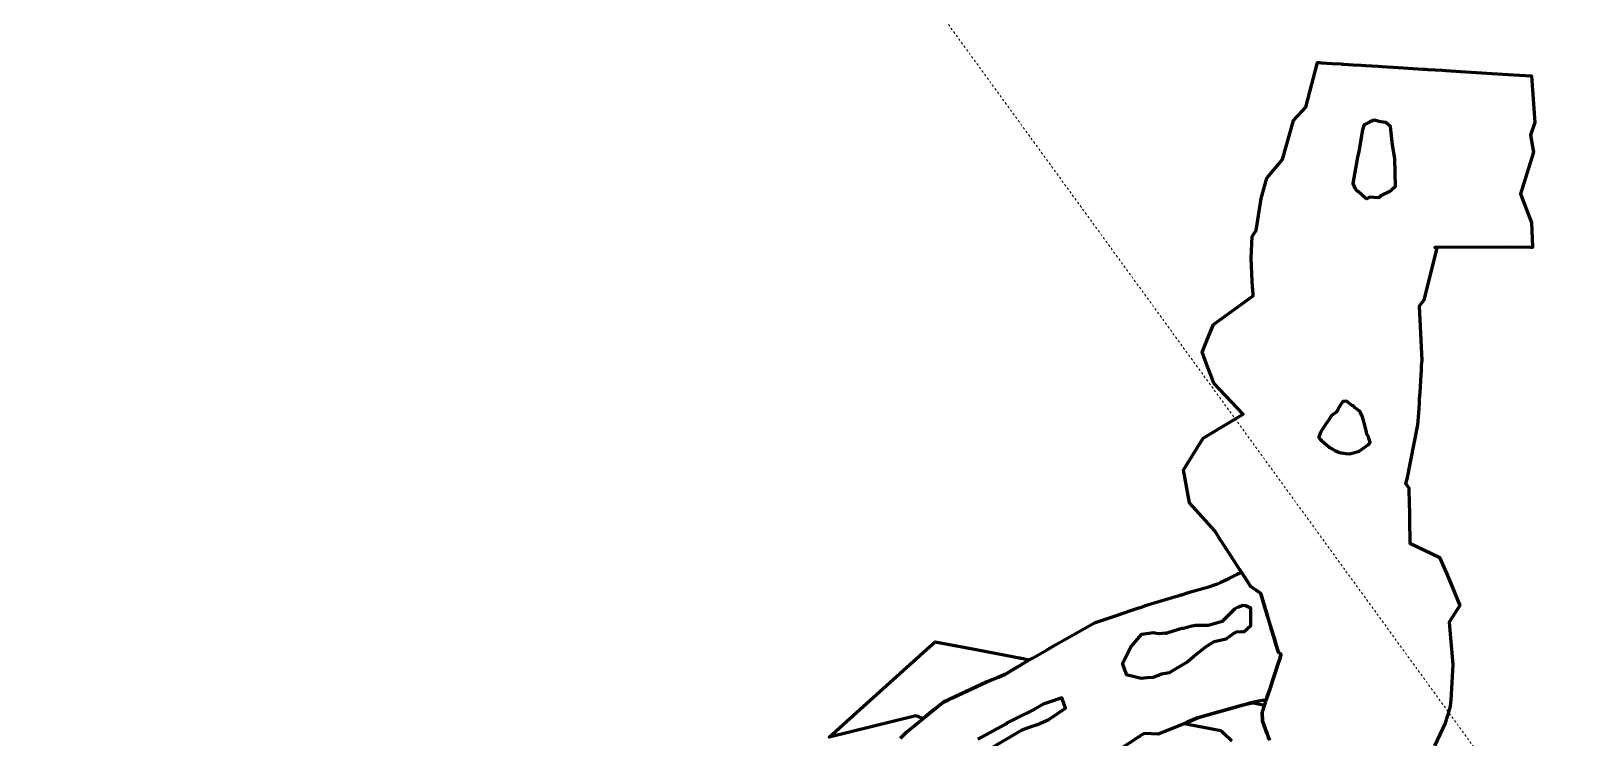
# Model space of a CAD drawing. Header units: millimetres. Extents: x -11105 to 6250, y -8045 to 7046.
# Drawn here: x -3911.5 to -3840.4, y -976.7 to -944.5 of the extents above; entities that cross this region are included whole.
import ezdxf

# ---------------------------------------------------------------- set-up
doc = ezdxf.new("R2010")
doc.units = ezdxf.units.MM
doc.linetypes.add('DOT', pattern=[2, 1, -1])
for name, color, linetype in [('_Сеть_', 1, 'Continuous'), ('C_____20241011082109443148_БДШ-1_26_П12_28_-260_ЮЗРТ-2_ОР_tridb_ОР_04_20', 1, 'Continuous'), ('C_____20241011082116258651_ОРТ_26_П12_-260_ЮЗРТ-2_ОР_tridb_ОР_04_20', 1, 'Continuous'), ('C_____20241011082130058816_БДШ-1_25_30_-290_ЮЗРТ-2_ОР_tridb_ОР_01_22_СОБР', 1, 'Continuous')]:
    doc.layers.add(name, color=color, linetype=linetype)

msp = doc.modelspace()

# ---------------------------------------------------------------- linework, layer by layer
at = {"layer": '_Сеть_', "color": 251, "linetype": 'DOT', "lineweight": 13, "ltscale": 0.09, "true_color": 0x42495b}
msp.add_lwpolyline([(-1601.211, -4066.546), (-5607.901, 1448.189)], dxfattribs=at)
at = {"layer": 'C_____20241011082109443148_БДШ-1_26_П12_28_-260_ЮЗРТ-2_ОР_tridb_ОР_04_20', "color": 18, "linetype": 'Continuous', "lineweight": 60, "ltscale": 0.09, "true_color": 0x000000}
for points in [[(-3871.951, -976.67), (-3871.661, -976.384), (-3870.026, -975.045), (-3869.761, -974.921), (-3869.608, -974.849), (-3869.349, -974.728), (-3868.01, -974.101), (-3867.488, -973.893), (-3867.175, -973.748), (-3866.486, -973.345), (-3866.107, -973.122), (-3866.054, -973.092), (-3865.939, -973.024), (-3865.305, -972.653), (-3864.922, -972.424), (-3863.121, -971.415), (-3862.757, -971.293), (-3862.701, -971.274), (-3862.293, -971.137), (-3861.722, -970.945), (-3861.55, -970.887), (-3861.103, -970.737), (-3861.043, -970.717), (-3861.021, -970.71), (-3860.745, -970.602), (-3860.405, -970.5), (-3859.328, -970.184), (-3859.308, -970.178), (-3859.216, -970.151), (-3859.169, -970.137), (-3859.145, -970.13), (-3858.832, -970.038), (-3858.363, -969.901), (-3857.91, -969.768), (-3857.904, -969.766), (-3857.655, -969.686), (-3857.513, -969.64), (-3857.497, -969.632), (-3857.395, -969.583), (-3857.168, -969.472), (-3857.005, -969.393), (-3856.903, -969.343), (-3856.725, -969.256), (-3856.645, -969.218), (-3856.421, -969.109), (-3856.383, -969.168), (-3856.381, -969.172), (-3856.373, -969.184), (-3856.201, -969.449), (-3856.021, -969.726), (-3856.006, -969.75), (-3855.807, -969.889), (-3855.736, -969.939), (-3855.724, -969.948), (-3855.554, -970.067), (-3855.533, -970.138), (-3855.468, -970.352), (-3855.316, -970.855), (-3855.125, -971.486), (-3855.094, -971.588), (-3855.055, -971.716), (-3854.952, -972.058), (-3854.858, -972.368), (-3854.852, -972.389), (-3854.738, -972.764), (-3854.67, -972.802), (-3854.625, -972.828), (-3854.625, -972.882), (-3854.658, -972.983), (-3854.665, -973.006), (-3854.78, -973.354), (-3854.904, -973.732), (-3855.027, -974.108), (-3855.027, -974.108), (-3855.073, -974.249), (-3855.108, -974.354), (-3855.295, -974.923), (-3855.302, -974.944), (-3855.354, -974.949), (-3855.416, -974.955), (-3855.444, -974.957), (-3855.457, -974.958), (-3855.467, -974.959), (-3855.467, -974.959), (-3855.47, -974.96), (-3855.8, -975.019), (-3855.861, -975.03), (-3855.868, -975.032), (-3855.999, -975.067), (-3856.353, -975.162), (-3856.374, -975.168), (-3858.423, -975.749), (-3858.891, -975.943), (-3858.976, -975.979), (-3860.21, -976.49), (-3860.848, -976.453), (-3861.032, -976.569), (-3861.042, -976.575), (-3861.092, -976.606), (-3862.954, -977.822)], [(-3860.994, -973.94), (-3860.713, -973.907), (-3860.441, -973.883), (-3860.204, -973.796), (-3860.061, -973.744), (-3859.793, -973.693), (-3859.705, -973.673), (-3858.916, -973.204), (-3858.727, -973.057), (-3858.61, -972.954), (-3858.038, -972.491), (-3857.781, -972.334), (-3857.672, -972.262), (-3857.255, -972.177), (-3857.12, -972.15), (-3856.78, -971.898), (-3856.64, -971.818), (-3856.419, -971.805), (-3856.31, -971.827), (-3855.991, -971.541), (-3855.992, -970.861), (-3855.997, -970.752), (-3856.247, -970.634), (-3856.364, -970.619), (-3856.603, -970.71), (-3856.736, -970.785), (-3857.12, -971.163), (-3857.3, -971.355), (-3857.771, -971.487), (-3857.945, -971.534), (-3858.272, -971.529), (-3858.515, -971.532), (-3858.749, -971.588), (-3859.06, -971.667), (-3859.132, -971.679), (-3859.251, -971.7), (-3859.817, -971.892), (-3859.845, -971.902), (-3859.855, -971.906), (-3859.895, -971.89), (-3860.15, -971.92), (-3860.287, -971.9), (-3860.436, -971.875), (-3860.748, -971.911), (-3860.991, -971.943), (-3861.447, -972.479), (-3861.822, -973.249), (-3861.84, -973.285), (-3861.68, -973.755), (-3861.677, -973.766), (-3861.226, -973.872), (-3860.994, -973.94)], [(-3867.808, -977.108), (-3866.409, -976.286), (-3865.953, -976.125), (-3865.804, -976.073), (-3865.709, -976.04), (-3865.3, -975.862), (-3865.192, -975.814), (-3864.442, -975.305), (-3864.516, -975.091), (-3864.609, -974.837), (-3865.173, -975.033), (-3865.446, -975.121), (-3865.862, -975.356), (-3865.946, -975.402), (-3866.6, -975.727), (-3867.119, -975.984), (-3867.109, -976.001), (-3867.172, -976.035), (-3868.428, -976.719)]]:
    msp.add_lwpolyline(points, dxfattribs=at)
at = {"layer": 'C_____20241011082116258651_ОРТ_26_П12_-260_ЮЗРТ-2_ОР_tridb_ОР_04_20', "color": 18, "linetype": 'Continuous', "lineweight": 60, "ltscale": 0.09, "true_color": 0x000000}
for points in [[(-3855.17, -976.695), (-3855.229, -976.536), (-3855.246, -976.489), (-3855.465, -975.901), (-3855.478, -975.481), (-3855.469, -975.455), (-3855.452, -975.403), (-3855.442, -975.373), (-3855.42, -975.303), (-3855.408, -975.269), (-3855.38, -975.183), (-3855.335, -975.045), (-3855.284, -974.892), (-3855.231, -974.728), (-3855.108, -974.354), (-3855.073, -974.249), (-3855.027, -974.108), (-3854.904, -973.732), (-3854.78, -973.354), (-3854.665, -973.006), (-3854.658, -972.983), (-3854.625, -972.882), (-3854.625, -972.828), (-3854.738, -972.764), (-3854.853, -972.386), (-3854.947, -972.074), (-3855.051, -971.729), (-3855.09, -971.6), (-3855.121, -971.497), (-3855.314, -970.862), (-3855.467, -970.355), (-3855.532, -970.139), (-3855.554, -970.067), (-3855.725, -969.947), (-3855.737, -969.939), (-3855.809, -969.888), (-3856.006, -969.75), (-3856.233, -969.399), (-3856.479, -969.02), (-3856.492, -969), (-3856.496, -968.993), (-3856.936, -968.314), (-3856.968, -968.265), (-3857.134, -968.008), (-3857.144, -967.993), (-3857.298, -967.755), (-3857.372, -967.641), (-3857.466, -967.495), (-3857.546, -967.373), (-3857.64, -967.227), (-3858.797, -965.946), (-3859.058, -964.434), (-3859.004, -964.346), (-3858.914, -964.199), (-3858.174, -962.995), (-3856.339, -961.898), (-3856.339, -961.897), (-3857.687, -960.492), (-3857.824, -960.127), (-3857.941, -959.817), (-3858.03, -959.579), (-3858.219, -959.075), (-3857.997, -958.543), (-3857.694, -957.82), (-3855.896, -956.516), (-3855.895, -956.515), (-3855.913, -956.185), (-3855.917, -956.111), (-3855.92, -956.06), (-3855.929, -955.888), (-3855.931, -955.849), (-3855.987, -954.801), (-3855.931, -953.807), (-3855.93, -953.804), (-3855.826, -953.638), (-3855.758, -953.53), (-3855.532, -952.075), (-3855.274, -951.143), (-3854.559, -950.295), (-3854.059, -948.513), (-3853.499, -947.914), (-3852.965, -945.876), (-3852.879, -945.882), (-3852.781, -945.888), (-3852.288, -945.919), (-3851.881, -945.944), (-3851.854, -945.946), (-3851.831, -945.947), (-3851.82, -945.948), (-3851.802, -945.949), (-3851.799, -945.949), (-3851.785, -945.95), (-3851.769, -945.951), (-3851.34, -945.978), (-3850.973, -946), (-3850.774, -946.013), (-3850.489, -946.031), (-3850.198, -946.049), (-3850.028, -946.059), (-3849.285, -946.106), (-3848.16, -946.176), (-3848.07, -946.181), (-3847.937, -946.19), (-3847.29, -946.23), (-3847.133, -946.24), (-3847.108, -946.241), (-3846.446, -946.283), (-3844.042, -946.432), (-3843.222, -946.483), (-3843.067, -948.618), (-3843.262, -949.186), (-3843.132, -949.966), (-3843.715, -951.863), (-3843.218, -953.17), (-3843.169, -954.287), (-3843.17, -954.314), (-3843.259, -954.311), (-3844.226, -954.295), (-3847.625, -954.311), (-3847.618, -954.311), (-3847.603, -954.312), (-3847.531, -954.316), (-3847.534, -954.327), (-3847.535, -954.33), (-3848.127, -956.713), (-3848.328, -956.986), (-3848.217, -959.454), (-3848.248, -959.696), (-3848.241, -959.913), (-3848.253, -960.091), (-3848.271, -960.365), (-3848.308, -960.931), (-3848.326, -961.205), (-3848.339, -961.397), (-3848.369, -961.859), (-3848.404, -962.392), (-3848.887, -964.873), (-3848.953, -965.063), (-3848.803, -965.261), (-3848.8, -965.396), (-3848.778, -966.434), (-3848.773, -966.684), (-3848.751, -967.781), (-3847.391, -968.442), (-3847.37, -968.493), (-3847.165, -968.979), (-3847.091, -969.155), (-3846.938, -969.52), (-3846.474, -970.622), (-3846.961, -971.39), (-3846.964, -971.395), (-3846.963, -971.398), (-3846.798, -973.307), (-3846.799, -973.311), (-3846.849, -974.14), (-3846.898, -974.944), (-3846.906, -975.067), (-3846.914, -975.207), (-3847.031, -975.599), (-3847.081, -975.769), (-3847.147, -975.991), (-3847.627, -977.026)], [(-3851.24, -951.64), (-3851.24, -951.64), (-3851.155, -951.742), (-3851.107, -951.747), (-3850.761, -952.066), (-3850.708, -952.071), (-3850.707, -952.072), (-3850.703, -952.076), (-3850.577, -951.994), (-3850.183, -952.034), (-3850.179, -952.032), (-3850.15, -952.035), (-3850.051, -951.919), (-3849.662, -951.738), (-3849.659, -951.735), (-3849.592, -951.7), (-3849.561, -951.65), (-3849.404, -951.509), (-3849.438, -950.265), (-3849.547, -949.619), (-3849.564, -949.51), (-3849.643, -948.789), (-3849.836, -948.624), (-3849.856, -948.617), (-3850.079, -948.587), (-3850.094, -948.585), (-3850.389, -948.507), (-3850.421, -948.517), (-3850.588, -948.596), (-3850.836, -948.714), (-3850.906, -948.953), (-3851.082, -949.935), (-3851.147, -950.184), (-3851.356, -951.387), (-3851.24, -951.64)], [(-3852.866, -963.008), (-3852.857, -963.02), (-3852.835, -963.05), (-3852.796, -963.085), (-3852.773, -963.105), (-3852.444, -963.4), (-3852.411, -963.429), (-3852.213, -963.531), (-3852.166, -963.555), (-3851.962, -963.654), (-3851.674, -963.694), (-3851.505, -963.711), (-3851.265, -963.65), (-3851.057, -963.587), (-3850.916, -963.491), (-3850.636, -963.279), (-3850.613, -963.25), (-3850.568, -963.191), (-3850.646, -962.943), (-3850.708, -962.81), (-3850.732, -962.717), (-3850.808, -962.405), (-3850.926, -961.978), (-3850.927, -961.973), (-3850.941, -961.959), (-3851.001, -961.822), (-3851.008, -961.806), (-3851.043, -961.763), (-3851.243, -961.613), (-3851.316, -961.521), (-3851.359, -961.525), (-3851.367, -961.52), (-3851.637, -961.316), (-3851.746, -961.324), (-3851.803, -961.328), (-3851.955, -961.558), (-3852.01, -961.642), (-3852.05, -961.718), (-3852.088, -961.792), (-3852.321, -961.971), (-3852.418, -962.117), (-3852.468, -962.191), (-3852.56, -962.325), (-3852.644, -962.449), (-3852.768, -962.629), (-3852.785, -962.662), (-3852.829, -962.741), (-3852.888, -962.91), (-3852.905, -962.956), (-3852.866, -963.008)]]:
    msp.add_lwpolyline(points, dxfattribs=at)
at = {"layer": 'C_____20241011082130058816_БДШ-1_25_30_-290_ЮЗРТ-2_ОР_tridb_ОР_01_22_СОБР', "color": 18, "linetype": 'Continuous', "lineweight": 60, "ltscale": 0.09, "true_color": 0x000000}
for points in [[(-3871.241, -975.647), (-3871.309, -975.664), (-3875.197, -976.622), (-3874.1, -975.634), (-3871.52, -973.309), (-3871.234, -973.051), (-3870.901, -972.751), (-3870.372, -972.274), (-3868.496, -972.635), (-3866.846, -972.953), (-3866.547, -973.01), (-3866.516, -973.016), (-3866.465, -973.026), (-3866.366, -973.045), (-3866.313, -973.055), (-3866.072, -973.102), (-3866.435, -973.315), (-3866.499, -973.352), (-3866.529, -973.37), (-3866.751, -973.5), (-3867.175, -973.748), (-3867.488, -973.893), (-3868.01, -974.101), (-3868.276, -974.226), (-3868.279, -974.227), (-3868.279, -974.227), (-3868.282, -974.226), (-3868.285, -974.226), (-3868.286, -974.226), (-3868.288, -974.225), (-3868.289, -974.225), (-3868.29, -974.225), (-3868.291, -974.225), (-3868.291, -974.225), (-3868.291, -974.225), (-3868.293, -974.224), (-3868.295, -974.226), (-3868.295, -974.226), (-3868.296, -974.228), (-3868.298, -974.23), (-3868.301, -974.233), (-3868.304, -974.235), (-3868.31, -974.242), (-3869.708, -974.896), (-3870.026, -975.045), (-3870.44, -975.384), (-3870.921, -975.778), (-3871.017, -975.739), (-3871.023, -975.736), (-3871.048, -975.726), (-3871.063, -975.72), (-3871.072, -975.716), (-3871.086, -975.711), (-3871.094, -975.707), (-3871.1, -975.705), (-3871.114, -975.699), (-3871.241, -975.647)], [(-3856.859, -976.805), (-3857.207, -976.479), (-3857.319, -976.373), (-3857.361, -976.335), (-3858.866, -976.044), (-3858.93, -976.031), (-3859.048, -976.009), (-3858.619, -975.831), (-3858.59, -975.819), (-3858.423, -975.749), (-3856.961, -975.334), (-3856.374, -975.168), (-3856.251, -975.135), (-3855.943, -975.052), (-3855.806, -975.079), (-3855.373, -975.162), (-3855.38, -975.184), (-3855.385, -975.197), (-3855.386, -975.201), (-3855.462, -975.432), (-3855.469, -975.454), (-3855.472, -975.462), (-3855.476, -975.475), (-3855.478, -975.481), (-3855.465, -975.901), (-3855.366, -976.167), (-3855.357, -976.191), (-3855.325, -976.277), (-3855.308, -976.323), (-3855.267, -976.433), (-3855.236, -976.517), (-3855.19, -976.639), (-3855.142, -976.768)]]:
    msp.add_lwpolyline(points, dxfattribs=at)

doc.saveas('drawing.dxf')
